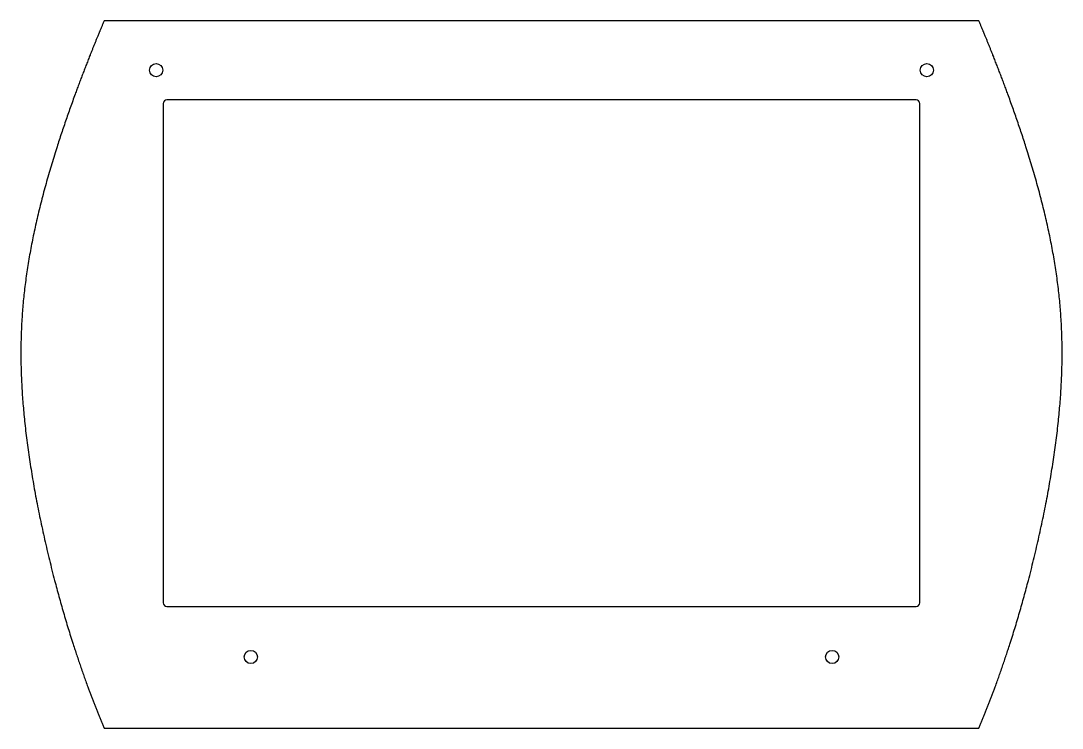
# Model space of a CAD drawing. Header units: millimetres. Extents: x -79 to 79, y -57 to 51.
import ezdxf

# ---------------------------------------------------------------- set-up
doc = ezdxf.new("R2010")
doc.units = ezdxf.units.MM
doc.layers.get('0').update_dxf_attribs({"linetype": 'CONTINUOUS'})

msp = doc.modelspace()

# ---------------------------------------------------------------- linework, layer by layer
for p, q in [((66.5, 50.5), (-66.5, 50.5)), ((-66.5, -57), (66.5, -57))]:
    msp.add_line(p, q)
msp.add_lwpolyline([(-56.95, -38.5), (56.95, -38.5, 0.414214), (57.5, -37.95), (57.5, 37.95, 0.414214), (56.95, 38.5), (-56.95, 38.5, 0.414214), (-57.5, 37.95), (-57.5, -37.95, 0.414214)], format="xyb", close=True)
for centre in [(-58.6, 43), (58.6, 43), (-44.2, -46.18), (44.2, -46.18)]:
    msp.add_circle(centre, 1)
for points in [[(-66.5, 50.5), (-67.3, 48.62), (-68.88, 44.77), (-71.21, 38.78), (-74.15, 30.41), (-77.14, 19.7), (-79.02, 9.04), (-79.48, -1.41), (-78.62, -12.22), (-76.74, -23.65), (-74.01, -35.33), (-71.29, -44.44), (-68.99, -50.89), (-67.35, -55), (-66.5, -57)], [(66.5, -57), (67.35, -55), (68.99, -50.89), (71.29, -44.44), (74.01, -35.33), (76.74, -23.65), (78.62, -12.22), (79.48, -1.41), (79.02, 9.04), (77.14, 19.7), (74.15, 30.41), (71.21, 38.78), (68.88, 44.77), (67.3, 48.62), (66.5, 50.5)]]:
    msp.add_open_spline(points, degree=5)

doc.saveas('drawing.dxf')
